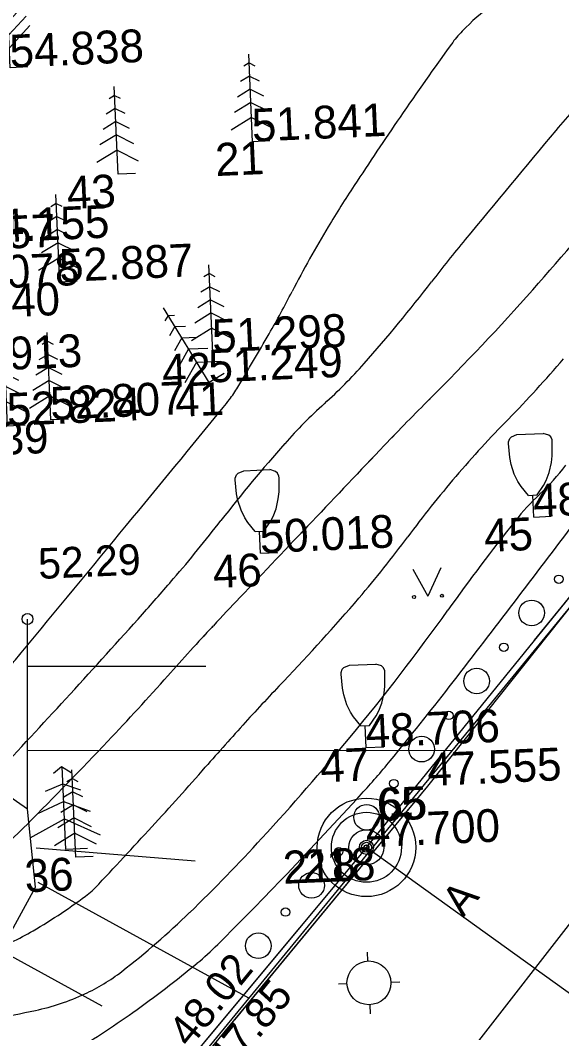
# Model space of a CAD drawing. Extents: x 642106 to 642351, y 6456946 to 6457148.
# Drawn here: x 642131.41 to 642143.8, y 6456959.2 to 6456982.38 of the extents above; entities that cross this region are included whole.
import ezdxf

# ---------------------------------------------------------------- set-up
doc = ezdxf.new("R2010")
doc.units = 0
for name, color, linetype in [('Level 10', 7, 'Continuous'), ('Level 11', 7, 'Continuous'), ('Level 12', 7, 'Continuous'), ('Level 14', 7, 'Continuous'), ('Level 15', 7, 'Continuous'), ('Level 16', 7, 'Continuous'), ('Level 17', 7, 'Continuous'), ('Level 4', 7, 'Continuous'), ('Level 49', 7, 'Continuous'), ('Level 5', 7, 'Continuous'), ('Level 6', 7, 'Continuous'), ('Level 63', 7, 'Continuous'), ('Level 7', 7, 'Continuous'), ('Level 8', 7, 'Continuous'), ('Level 9', 7, 'Continuous'), ('PUUDPQQSAD', 7, 'Continuous')]:
    doc.layers.add(name, color=color, linetype=linetype)

# ---------------------------------------------------------------- blocks, each defined once
blk = doc.blocks.new('VBEK10')
at = {"layer": 'Level 4'}
for radius in [500, 71.4]:
    blk.add_circle((0, 0), radius, dxfattribs=at)
blk = doc.blocks.new('BH')
at = {"layer": 'Level 7'}
for centre, radius in [((0, 0), 293), ((990, 0), 95.9)]:
    blk.add_circle(centre, radius, dxfattribs=at)
blk = doc.blocks.new('KMURU2')
at = {"layer": 'Level 6'}
for p in [(-318, 628), (318, 628), (0, 0), (0, 0)]:
    blk.add_line(p, (0, 0), dxfattribs=at)
for centre in [(-318, -8), (318, -8)]:
    blk.add_circle(centre, 34.5, dxfattribs=at)
blk = doc.blocks.new('BD2')
at = {"layer": 'Level 7'}
for points in [[(-200, 1750), (-10, 1900), (200, 1750)], [(500, 0), (0, 0), (0, 1900)], [(-400, 1350), (0, 1500), (400, 1350)], [(-600, 850), (0, 1100), (600, 850)], [(-800, 300), (0, 700), (800, 300)]]:
    blk.add_lwpolyline(points, dxfattribs=at)
blk = doc.blocks.new('KP3')
at = {"layer": 'Level 14'}
for p, q in [((-2, 501), (-2, 702)), ((-501, -1), (-697, -1)), ((497, -4), (705, -4)), ((1, -500), (1, -705))]:
    blk.add_line(p, q, dxfattribs=at)
blk.add_circle((0, 0), 500, dxfattribs=at)
blk = doc.blocks.new('BH0')
at = {"layer": 'Level 7'}
for centre, radius in [((0, 0), 293), ((990, 0), 95.9)]:
    blk.add_circle(centre, radius, dxfattribs=at)
blk = doc.blocks.new('KMURU4')
at = {"layer": 'Level 6'}
for p in [(-318, 628), (318, 628), (0, 0), (0, 0)]:
    blk.add_line(p, (0, 0), dxfattribs=at)
for centre in [(-318, -8), (318, -8)]:
    blk.add_circle(centre, 34.5, dxfattribs=at)
blk = doc.blocks.new('BD3')
at = {"layer": 'Level 7'}
for points in [[(-200, 1750), (-10, 1900), (200, 1750)], [(500, 0), (0, 0), (0, 1900)], [(-400, 1350), (0, 1500), (400, 1350)], [(-600, 850), (0, 1100), (600, 850)], [(-800, 300), (0, 700), (800, 300)]]:
    blk.add_lwpolyline(points, dxfattribs=at)
blk = doc.blocks.new('KKIT13')
at = {"layer": 'PUUDPQQSAD'}
for p, q in [((-300, 1900), (300, 1900)), ((-100, 500), (100, 500)), ((0, 0), (0, 500)), ((0, 0), (400, 0))]:
    blk.add_line(p, q, dxfattribs=at)
for points in [[(-100, 500), (-258.4, 712.96), (-322.92, 824.71), (-400, 1000), (-461.28, 1225.3), (-484.95, 1381.3), (-500, 1700), (-497.94, 1741.58), (-468.34, 1813.02), (-428.03, 1850.1), (-300, 1900)], [(100, 500), (258.4, 712.96), (322.92, 824.71), (400, 1000), (461.28, 1225.3), (484.95, 1381.3), (500, 1700), (497.94, 1741.58), (468.34, 1813.02), (428.03, 1850.1), (300, 1900)]]:
    blk.add_lwpolyline(points, dxfattribs=at)
blk = doc.blocks.new('KKUUS7')
at = {"layer": 'PUUDPQQSAD'}
for p, q in [((0, 0), (0, 2000)), ((0, 1800), (-125.94, 1730.03)), ((0, 1800), (125.94, 1730.03)), ((0, 1500), (-211.95, 1382.25)), ((0, 1500), (211.95, 1382.25)), ((0, 1200), (-297.95, 1034.47)), ((0, 1200), (297.95, 1034.47)), ((0, 900), (-383.96, 686.69)), ((0, 900), (383.96, 686.69)), ((0, 550), (-475.29, 285.95)), ((0, 550), (475.29, 285.95)), ((400, 0), (0, 0))]:
    blk.add_line(p, q, dxfattribs=at)
blk = doc.blocks.new('KMAND7')
at = {"layer": 'Level 11'}
for p, q in [((0, 0), (0, 2000)), ((0, 1600), (-181.08, 1781.08)), ((0, 1600), (181.08, 1781.08)), ((0, 1350), (-248.65, 1598.65)), ((0, 1350), (248.65, 1598.65)), ((0, 750), (-410.81, 1160.81)), ((0, 1050), (-329.73, 1379.73)), ((0, 1050), (329.73, 1379.73)), ((0, 750), (410.81, 1160.81)), ((0, 450), (-491.89, 941.89)), ((0, 450), (491.89, 941.89)), ((400, 0), (0, 0))]:
    blk.add_line(p, q, dxfattribs=at)
blk = doc.blocks.new('VBEK11')
at = {"layer": 'Level 6'}
for radius in [500, 71.4]:
    blk.add_circle((0, 0), radius, dxfattribs=at)
blk = doc.blocks.new('VBEK12')
at = {"layer": 'Level 15'}
for radius in [500, 71.4]:
    blk.add_circle((0, 0), radius, dxfattribs=at)
blk = doc.blocks.new('VBEK28')
at = {"layer": 'Level 12'}
for radius in [500, 71.4]:
    blk.add_circle((0, 0), radius, dxfattribs=at)

msp = doc.modelspace()

# ---------------------------------------------------------------- linework, layer by layer
at = {"layer": 'Level 10'}
for p, q in [((642131.576, 6456964.32), (642131.578, 6456968.672)), ((642135.66, 6456967.584), (642131.578, 6456967.586)), ((642141.286, 6456965.656), (642131.577, 6456965.661)), ((642135.414, 6456963.13), (642131.773, 6456963.426)), ((642136.64, 6456959.994), (642131.826, 6456962.645)), ((642133.288, 6456959.81), (642130.968, 6456961.087))]:
    msp.add_line(p, q, dxfattribs=at)
at = {"layer": 'Level 16'}
for centre, radius, start, end in [((642145.428, 6456978.364), 5.424, 126.4022, 136.0824), ((642143.499, 6456980.221), 2.746, 136.0824, 144.1028), ((642204.248, 6456936.251), 77.737, 144.10276, 145.60905), ((642160.166, 6456966.068), 21.503, 138.3981, 140.1184), ((642213.364, 6456930.011), 88.784, 145.60905, 146.82683), ((642561.675, 6456630.573), 544.73, 140.11839, 140.46018), ((642164.979, 6456961.641), 30.979, 146.8268, 148.8885), ((642067.423, 6457043.176), 101.079, 318.50576, 320.2981), ((642159.873, 6456964.722), 25.015, 148.8885, 152.7741), ((642168.825, 6456954.872), 35.318, 140.4602, 142.4636), ((642112.814, 6456997.908), 35.318, 318.5347, 322.4636), ((642115.386, 6456987.611), 25.015, 330.2468, 332.7741), ((642102.582, 6457012.076), 54.138, 314.8812, 318.5058), ((642085.411, 6457004.745), 59.541, 328.88859, 330.24678), ((642130.649, 6456982.148), 11.517, 312.0789, 318.5347), ((642124.007, 6456991.45), 26.003, 315.5732, 319.6865), ((642133.33, 6456975.826), 3.573, 323.3418, 328.8886), ((642132.216, 6456976.655), 4.961, 320.7212, 323.3418), ((642146.085, 6456965.051), 11.517, 132.0789, 138.485), ((642178.985, 6456935.356), 54.136, 134.8812, 136.4691), ((641229.083, 6457715.3), 1171.685, 320.550787, 320.721292), ((642161.147, 6456955.046), 26.003, 135.5732, 139.5032), ((642163.81, 6456949.362), 35.188, 138.485, 142.2073), ((644817.757, 6454428.548), 3693.806, 136.469093, 136.543482), ((642139.376, 6456975.688), 5.713, 313.2583, 322.2342), ((642160.779, 6456955.36), 25.519, 139.5032, 143.4684), ((642147.207, 6456967.366), 5.713, 133.2584, 141.5637), ((641021.962, 6457885.729), 1439.911, 320.400249, 320.550788), ((642108.196, 6456992.488), 35.188, 319.4157, 322.2073), ((642181.743, 6456939.958), 49.804, 141.5637, 144.5099), ((641864.065, 6457181.754), 350.549, 322.24603, 322.99703), ((642119.768, 6456985.741), 25.519, 319.4498, 323.4684), ((642098.115, 6457001.124), 48.462, 318.1414, 319.4157), ((642227.943, 6456882.457), 126.061, 136.54348, 136.94615), ((642104.257, 6456999.013), 45.933, 316.2518, 319.4498), ((641944.816, 6457138.472), 254.29, 317.58512, 318.14141), ((642100.641, 6456997.786), 49.804, 320.295, 324.5099), ((642177.591, 6456929.499), 57.154, 136.9462, 138.4989), ((642117.567, 6456979.374), 18.001, 319.0538, 320.4003), ((642091.981, 6457005.244), 57.154, 316.4618, 318.4989), ((642170.62, 6456935.488), 45.933, 136.2518, 137.8646), ((642079.625, 6457014.826), 77.911, 320.65299, 322.24603), ((641994.446, 6457093.13), 187.066, 316.8598, 317.58512), ((642206.493, 6456903.034), 94.308, 137.86463, 138.69769), ((642089.034, 6457007.423), 64.89, 317.58515, 320.29498), ((642039.11, 6457055.484), 130.089, 315.29435, 316.46179), ((642064.798, 6457027.526), 94.307, 317.58519, 318.69769), ((642125.336, 6456977.349), 18.801, 317.5852, 320.653), ((642053.184, 6457043.267), 116.531, 316.35314, 317.58524), ((642123.242, 6456972.212), 11.714, 311.4033, 315.2944), ((642048.556, 6457042.365), 116.307, 316.64589, 317.58519), ((642108.288, 6456989.833), 38.811, 314.081, 317.5851), ((642075, 6457022.458), 86.382, 314.85845, 316.35314), ((642132.246, 6456963.35), 1.21, 307.4257, 316.6459), ((642125.696, 6456971.909), 11.987, 300.082, 307.4257), ((642122.251, 6456975.415), 18.739, 307.7979, 314.081), ((642128.592, 6456966.911), 6.211, 289.873, 300.082), ((642130.977, 6456966.203), 7.022, 309.6144, 314.8584), ((642119.513, 6456980.055), 25.003, 305.3805, 309.6144), ((642131.048, 6456964.073), 4.386, 294.7896, 307.7979), ((642130.602, 6456965.038), 5.449, 282.2816, 294.7896), ((642128.531, 6456974.551), 15.184, 274.7984, 282.2816), ((642121.153, 6456977.745), 22.17, 300.884, 305.3805)]:
    msp.add_arc(centre, radius, start, end, dxfattribs=at)
at = {"layer": 'Level 17'}
for p, q in [((642139.736, 6456972.642), (642139.736, 6456972.642)), ((642139.736, 6456972.642), (642139.736, 6456972.642)), ((642136.435, 6456969.163), (642136.435, 6456969.163)), ((642136.435, 6456969.163), (642136.435, 6456969.163))]:
    msp.add_line(p, q, dxfattribs=at)
for centre, radius, start, end in [((642067.423, 6457043.176), 101.079, 318.50576, 320.2981), ((642067.423, 6457043.176), 101.079, 318.50576, 320.2981), ((642102.582, 6457012.076), 54.138, 314.8812, 318.5058), ((642102.582, 6457012.076), 54.138, 314.8812, 318.5058), ((642124.007, 6456991.45), 26.003, 315.5732, 319.6865), ((642124.007, 6456991.45), 26.003, 315.5732, 319.6865), ((642178.987, 6456935.354), 54.138, 134.8812, 136.4691), ((642178.987, 6456935.354), 54.138, 134.8812, 136.4691), ((642161.147, 6456955.046), 26.003, 135.5732, 139.5032), ((642161.147, 6456955.046), 26.003, 135.5732, 139.5032), ((644817.734, 6454428.57), 3693.775, 136.469092, 136.543481), ((644817.734, 6454428.57), 3693.775, 136.469092, 136.543481), ((642139.376, 6456975.688), 5.713, 313.2583, 322.2342), ((642139.376, 6456975.688), 5.713, 313.2583, 322.2342), ((642160.779, 6456955.36), 25.519, 139.5032, 143.4684), ((642160.779, 6456955.36), 25.519, 139.5032, 143.4684), ((642147.207, 6456967.366), 5.713, 133.2584, 141.5637), ((642147.207, 6456967.366), 5.713, 133.2584, 141.5637), ((642181.743, 6456939.958), 49.804, 141.5637, 144.5099), ((642181.743, 6456939.958), 49.804, 141.5637, 144.5099), ((641864.065, 6457181.754), 350.549, 322.24603, 322.99703), ((641864.065, 6457181.754), 350.549, 322.24603, 322.99703), ((642119.768, 6456985.741), 25.519, 319.4498, 323.4684), ((642119.768, 6456985.741), 25.519, 319.4498, 323.4684), ((642227.943, 6456882.457), 126.061, 136.54348, 136.94615), ((642227.943, 6456882.457), 126.061, 136.54348, 136.94615), ((642104.257, 6456999.013), 45.933, 316.2518, 319.4498), ((642104.257, 6456999.013), 45.933, 316.2518, 319.4498), ((642100.641, 6456997.786), 49.804, 320.295, 324.5099), ((642100.641, 6456997.786), 49.804, 320.295, 324.5099), ((642177.591, 6456929.499), 57.154, 136.9462, 137.3739), ((642177.591, 6456929.499), 57.154, 136.9462, 137.3739), ((642170.62, 6456935.488), 45.933, 136.2518, 137.8646), ((642170.62, 6456935.488), 45.933, 136.2518, 137.8646), ((642079.625, 6457014.826), 77.911, 320.65299, 322.24603), ((642079.625, 6457014.826), 77.911, 320.65299, 322.24603), ((642206.493, 6456903.034), 94.308, 137.86463, 138.69769), ((642206.493, 6456903.034), 94.308, 137.86463, 138.69769), ((642089.034, 6457007.423), 64.89, 317.58515, 320.29498), ((642089.034, 6457007.423), 64.89, 317.58515, 320.29498), ((642064.798, 6457027.526), 94.307, 317.58519, 318.69769), ((642064.798, 6457027.526), 94.307, 317.58519, 318.69769), ((642125.336, 6456977.349), 18.801, 317.5852, 320.653), ((642125.336, 6456977.349), 18.801, 317.5852, 320.653), ((642053.184, 6457043.267), 116.531, 316.35314, 317.58524), ((642053.184, 6457043.267), 116.531, 316.35314, 317.58524), ((642048.556, 6457042.365), 116.307, 316.64589, 317.58519), ((642048.556, 6457042.365), 116.307, 316.64589, 317.58519), ((642108.288, 6456989.833), 38.811, 314.081, 317.5851), ((642108.288, 6456989.833), 38.811, 314.081, 317.5851), ((642075, 6457022.458), 86.382, 314.85845, 316.35314), ((642075, 6457022.458), 86.382, 314.85845, 316.35314), ((642132.246, 6456963.35), 1.21, 307.4257, 316.6459), ((642132.246, 6456963.35), 1.21, 307.4257, 316.6459), ((642125.696, 6456971.909), 11.987, 300.082, 307.4257), ((642125.696, 6456971.909), 11.987, 300.082, 307.4257), ((642122.251, 6456975.415), 18.739, 307.7979, 314.081), ((642122.251, 6456975.415), 18.739, 307.7979, 314.081), ((642128.592, 6456966.911), 6.211, 289.873, 300.082), ((642128.592, 6456966.911), 6.211, 289.873, 300.082), ((642130.977, 6456966.203), 7.022, 309.6144, 314.8584), ((642130.977, 6456966.203), 7.022, 309.6144, 314.8584), ((642119.513, 6456980.055), 25.003, 305.3805, 309.6144), ((642119.513, 6456980.055), 25.003, 305.3805, 309.6144), ((642131.048, 6456964.073), 4.386, 294.7896, 307.7979), ((642131.048, 6456964.073), 4.386, 294.7896, 307.7979), ((642130.602, 6456965.038), 5.449, 282.2816, 294.7896), ((642130.602, 6456965.038), 5.449, 282.2816, 294.7896), ((642128.531, 6456974.551), 15.184, 274.7984, 282.2816), ((642128.531, 6456974.551), 15.184, 274.7984, 282.2816), ((642121.153, 6456977.745), 22.17, 300.884, 305.3805), ((642121.153, 6456977.745), 22.17, 300.884, 305.3805)]:
    msp.add_arc(centre, radius, start, end, dxfattribs=at)
at = {"layer": 'Level 4'}
for p, q in [((642143.176, 6456968.188), (642151.724, 6456978.729)), ((642140.736, 6456964.85), (642147.07, 6456972.825)), ((642140.736, 6456964.85), (642147.07, 6456972.825)), ((642134.674, 6456957.513), (642140.736, 6456964.85)), ((642136.317, 6456959.501), (642140.736, 6456964.85))]:
    msp.add_line(p, q, dxfattribs=at)
msp.add_circle((642131.578, 6456968.672), 0.125, dxfattribs=at)
at = {"layer": 'Level 49'}
msp.add_line((642139.33, 6456963.446), (642139.33, 6456963.446), dxfattribs=at)
msp.add_line((642139.33, 6456963.446), (642139.33, 6456963.446), dxfattribs=at)
msp.add_line((642139.33, 6456963.446), (642139.33, 6456963.446), dxfattribs=at)
at = {"layer": 'Level 5'}
for p, q in [((642139.33, 6456963.446), (642151.724, 6456978.729)), ((642139.33, 6456963.446), (642151.724, 6456978.729)), ((642138.99, 6456955.279), (642145.809, 6456964.054)), ((642138.99, 6456955.279), (642145.809, 6456964.054)), ((642139.33, 6456963.446), (642134.797, 6456958.001)), ((642139.33, 6456963.446), (642134.797, 6456958.001))]:
    msp.add_line(p, q, dxfattribs=at)
for points in [[(642146.942, 6456972.548), (642135.066, 6456958.075), (642133.369, 6456956.549), (642130.874, 6456955.071), (642129.631, 6456955.105), (642128.196, 6456956.158), (642122.649, 6456961.51)], [(642146.942, 6456972.548), (642135.066, 6456958.075), (642133.369, 6456956.549), (642130.874, 6456955.071), (642129.631, 6456955.105), (642128.196, 6456956.158), (642122.649, 6456961.51)], [(642126.172, 6456964.019), (642126.821, 6456963.344), (642129.05, 6456959.649), (642130.603, 6456960.425), (642131.765, 6456962.535), (642131.576, 6456964.32), (642128.495, 6456966.467)], [(642126.172, 6456964.019), (642126.821, 6456963.344), (642129.05, 6456959.649), (642130.603, 6456960.425), (642131.765, 6456962.535), (642131.576, 6456964.32), (642128.495, 6456966.467)]]:
    msp.add_lwpolyline(points, dxfattribs=at)
at = {"layer": 'Level 6'}
for p, q in [((642139.33, 6456963.446), (642151.724, 6456978.729)), ((642140.736, 6456964.85), (642150.554, 6456977.212)), ((642135.782, 6456958.853), (642140.736, 6456964.85)), ((642139.33, 6456963.446), (642136.304, 6456959.81)), ((642139.33, 6456963.447), (642146.669, 6456958.163))]:
    msp.add_line(p, q, dxfattribs=at)
at = {"layer": 'Level 7'}
for p, q in [((642140.736, 6456964.85), (642147.07, 6456972.825)), ((642140.736, 6456964.85), (642147.07, 6456972.825)), ((642134.674, 6456957.513), (642140.736, 6456964.85)), ((642134.674, 6456957.513), (642140.736, 6456964.85))]:
    msp.add_line(p, q, dxfattribs=at)
at = {"layer": 'Level 8'}
for p, q in [((642139.33, 6456963.446), (642151.724, 6456978.729)), ((642143.395, 6456968.198), (642147.07, 6456972.825)), ((642131.576, 6456964.32), (642131.578, 6456968.672)), ((642135.66, 6456967.584), (642131.578, 6456967.586)), ((642141.286, 6456965.656), (642131.577, 6456965.661)), ((642135.414, 6456963.13), (642131.773, 6456963.426)), ((642139.33, 6456963.446), (642134.797, 6456958.001)), ((642136.64, 6456959.994), (642131.826, 6456962.645)), ((642133.288, 6456959.81), (642130.968, 6456961.087))]:
    msp.add_line(p, q, dxfattribs=at)
at = {"layer": 'Level 9'}
for q in [(642151.724, 6456978.729), (642135.616, 6456958.984)]:
    msp.add_line((642139.33, 6456963.446), q, dxfattribs=at)
msp.add_circle((642131.578, 6456968.672), 0.125, dxfattribs=at)

# ---------------------------------------------------------------- block references
at = {"layer": 'Level 12', "rotation": 2.5010034856590875}
for xscale, yscale in [(0.0016025678570327389, 0.0016025678570327385), (0.00010016049106454618, 0.00010016049106454615)]:
    msp.add_blockref('VBEK28', (642139.33, 6456963.447), dxfattribs=dict(at, xscale=xscale, yscale=yscale))
at = {"layer": 'Level 14'}
for name, p, xscale, yscale, rotation in [('KMAND7', (642131.184, 6456981.29), 0.0010016049106454617, 0.0010016049106454613, 2.501003485659088), ('KKUUS7', (642136.724, 6456979.596), 0.0010016049106454617, 0.0010016049106454613, 2.501003485659088), ('KKUUS7', (642133.65, 6456978.854), 0.0010016049106454617, 0.0010016049106454613, 2.501003485659088), ('KKUUS7', (642132.316, 6456976.383), 0.0010016049106454617, 0.0010016049106454613, 2.501003485659088), ('KKUUS7', (642135.816, 6456974.775), 0.0010016049106454617, 0.0010016049106454613, 2.501003485659088), ('KKUUS7', (642135.732, 6456974.082), 0.001001606962396983, 0.0010016069623969832, 31.387553030807265), ('KKUUS7', (642132.114, 6456973.228), 0.0010016049106454617, 0.0010016049106454613, 2.501003485659088), ('KKUUS7', (642131.122, 6456973.089), 0.0010016049106454617, 0.0010016049106454613, 2.501003485659088), ('KKIT13', (642143.155, 6456971.006), 0.0010016049106454617, 0.0010016049106454613, 2.501003485659088), ('KKIT13', (642136.906, 6456970.178), 0.0010016049106454617, 0.0010016049106454613, 2.501003485659088), ('KKIT13', (642139.325, 6456965.728), 0.0010016049106454617, 0.0010016049106454613, 2.501003485659088), ('KKUUS7', (642132.683, 6456963.219), 0.0010016049106454617, 0.0010016049106454613, 2.501003485659088), ('KP3', (642139.386, 6456960.345), 0.0010016049106454617, 0.0010016049106454613, 2.501003485659088)]:
    msp.add_blockref(name, p, dxfattribs=dict(at, xscale=xscale, yscale=yscale, rotation=rotation))
at = {"layer": 'Level 15', "xscale": 0.00010016049106454618, "yscale": 0.00010016049106454615, "rotation": 2.5010034856590875}
msp.add_blockref('VBEK12', (642139.33, 6456963.447), dxfattribs=at)
at = {"layer": 'Level 4', "xscale": 0.002253611048952289, "yscale": 0.002253611048952289, "rotation": 2.5010034856590875}
msp.add_blockref('VBEK10', (642139.33, 6456963.446), dxfattribs=at)
at = {"layer": 'Level 6'}
for name, p, xscale, yscale, rotation in [('KMURU2', (642140.737, 6456969.198), 0.0010016049106454617, 0.0010016049106454613, 2.501003485659088), ('KMURU4', (642140.737, 6456969.198), 0.0010016049106454617, 0.0010016049106454613, 2.501003485659088), ('VBEK11', (642139.33, 6456963.446), 0.0008012839285163694, 0.0008012839285163692, 2.5010034856590875)]:
    msp.add_blockref(name, p, dxfattribs=dict(at, xscale=xscale, yscale=yscale, rotation=rotation))
at = {"layer": 'Level 7'}
for name, p, xscale, yscale, rotation in [('BH', (642143.108, 6456968.811), 0.0010016049106454615, 0.0010016049106454617, 51.090335517790685), ('BH0', (642143.108, 6456968.811), 0.0010016049106454615, 0.0010016049106454617, 51.090335517790685), ('BH', (642141.85, 6456967.253), 0.0010016049106454615, 0.0010016049106454617, 51.090335517790685), ('BH0', (642141.85, 6456967.253), 0.0010016049106454615, 0.0010016049106454617, 51.090335517790685), ('BH', (642140.592, 6456965.694), 0.0010016049106454615, 0.0010016049106454617, 51.090335517790685), ('BH0', (642140.592, 6456965.694), 0.0010016049106454615, 0.0010016049106454617, 51.090335517790685), ('BD2', (642132.452, 6456963.398), 0.0010016049106454617, 0.0010016049106454613, 2.501003485659088), ('BD3', (642132.452, 6456963.398), 0.0010016049106454617, 0.0010016049106454613, 2.501003485659088), ('BH', (642139.334, 6456964.135), 0.0010016049106454615, 0.0010016049106454617, 51.090335517790685), ('BH0', (642139.334, 6456964.135), 0.0010016049106454615, 0.0010016049106454617, 51.090335517790685), ('BH', (642138.075, 6456962.576), 0.0010016049106454615, 0.0010016049106454617, 51.090335517790685), ('BH0', (642138.075, 6456962.576), 0.0010016049106454615, 0.0010016049106454617, 51.090335517790685), ('BH', (642136.856, 6456961.194), 0.0010016049106454615, 0.0010016049106454617, 51.090335517790685), ('BH0', (642136.856, 6456961.194), 0.0010016049106454615, 0.0010016049106454617, 51.090335517790685)]:
    msp.add_blockref(name, p, dxfattribs=dict(at, xscale=xscale, yscale=yscale, rotation=rotation))

# ---------------------------------------------------------------- texts
at = {"layer": 'Level 4'}
for s, height, rotation, p in [('45', 0.7512, 2.501, (642142.036, 6456970.206)), ('45', 0.7512, 2.501, (642142.036, 6456970.206)), ('52.29', 0.7011, 2.501, (642131.837, 6456969.588)), ('47', 0.7512, 2.501, (642138.289, 6456964.931)), ('47', 0.7512, 2.501, (642138.289, 6456964.931)), ('65', 0.7512, 2.501, (642139.617, 6456964.05)), ('65', 0.7512, 2.501, (642139.617, 6456964.05)), ('218', 0.7512, 2.501, (642137.873, 6456962.631)), ('218', 0.7512, 2.501, (642137.873, 6456962.63)), ('218', 0.7512, 2.501, (642137.873, 6456962.63)), ('218', 0.7512, 2.501, (642137.873, 6456962.63)), ('218', 0.7512, 2.501, (642137.873, 6456962.63)), ('36', 0.7512, 2.501, (642131.528, 6456962.417)), ('36', 0.7512, 2.501, (642131.528, 6456962.417)), ('48.02', 0.7011, 50.8405, (642135.29, 6456958.832)), ('47.85', 0.7011, 50.8405, (642136.195, 6456958.23))]:
    msp.add_text(s, height=height, rotation=rotation, dxfattribs=at).set_placement(p)
at = {"layer": 'Level 5'}
for s, height, rotation, p in [('21', 0.7512, 2.501, (642135.888, 6456978.808)), ('43', 0.7512, 2.501, (642132.495, 6456978.052)), ('40', 0.7512, 2.501, (642131.22, 6456975.583)), ('42', 0.7512, 2.501, (642134.673, 6456973.974)), ('41', 0.7512, 2.501, (642134.967, 6456973.297)), ('39', 0.7512, 2.501, (642130.959, 6456972.426)), ('45', 0.7512, 2.501, (642142.036, 6456970.206)), ('46', 0.7512, 2.501, (642135.834, 6456969.379)), ('47', 0.7512, 2.501, (642138.289, 6456964.931)), ('65', 0.7512, 2.501, (642139.585, 6456964.048)), ('65', 0.7512, 2.501, (642139.617, 6456964.05)), ('65', 0.7512, 2.501, (642139.617, 6456964.05)), ('218', 0.7512, 2.501, (642137.436, 6456962.611)), ('218', 0.7512, 2.501, (642137.436, 6456962.611)), ('218', 0.7512, 2.501, (642137.873, 6456962.631)), ('218', 0.7512, 2.501, (642137.873, 6456962.631)), ('218', 0.7512, 2.501, (642137.873, 6456962.63)), ('218', 0.7512, 2.501, (642137.873, 6456962.63)), ('218', 0.7512, 2.501, (642137.873, 6456962.63)), ('218', 0.7512, 2.501, (642137.873, 6456962.63)), ('36', 0.7512, 2.501, (642131.528, 6456962.417)), ('A', 0.701, 50.6736, (642141.542, 6456961.825)), ('A', 0.701, 50.6736, (642141.542, 6456961.825))]:
    msp.add_text(s, height=height, rotation=rotation, dxfattribs=at).set_placement(p)
at = {"layer": 'Level 63'}
for s, p in [('54.838', (642131.184, 6456981.29)), ('51.841', (642136.724, 6456979.596)), ('54.155', (642130.395, 6456977.269)), ('54.157', (642129.166, 6456977.061)), ('54.078', (642129.704, 6456976.184)), ('52.887', (642132.316, 6456976.383)), ('51.298', (642135.816, 6456974.775)), ('53.913', (642129.771, 6456974.313)), ('51.249', (642135.732, 6456974.082)), ('52.807', (642132.114, 6456973.228)), ('52.824', (642131.122, 6456973.089)), ('48.783', (642143.155, 6456971.006)), ('48.783', (642143.155, 6456971.006)), ('48.783', (642143.155, 6456971.006)), ('50.018', (642136.906, 6456970.178)), ('48.706', (642139.325, 6456965.728)), ('48.706', (642139.325, 6456965.728)), ('48.706', (642139.325, 6456965.728)), ('48.706', (642139.325, 6456965.728)), ('48.706', (642139.325, 6456965.728)), ('47.555', (642140.736, 6456964.85)), ('47.555', (642140.736, 6456964.85)), ('47.555', (642140.736, 6456964.85)), ('47.555', (642140.736, 6456964.85)), ('47.555', (642140.736, 6456964.85)), ('47.700', (642139.33, 6456963.447)), ('47.700', (642139.33, 6456963.447)), ('47.700', (642139.33, 6456963.447)), ('47.700', (642139.33, 6456963.446)), ('47.700', (642139.33, 6456963.446)), ('47.700', (642139.33, 6456963.446)), ('47.700', (642139.33, 6456963.446)), ('47.700', (642139.33, 6456963.446)), ('47.700', (642139.33, 6456963.446)), ('47.700', (642139.33, 6456963.446)), ('47.700', (642139.33, 6456963.446)), ('47.700', (642139.33, 6456963.446)), ('47.700', (642139.33, 6456963.446))]:
    msp.add_text(s, height=0.7512, rotation=2.501, dxfattribs=at).set_placement(p)
at = {"layer": 'Level 9'}
for s, rotation, p in [('52.29', 2.501, (642131.837, 6456969.588)), ('48.02', 50.8405, (642135.29, 6456958.832)), ('47.85', 50.8405, (642136.195, 6456958.23))]:
    msp.add_text(s, height=0.7011, rotation=rotation, dxfattribs=at).set_placement(p)

doc.saveas('drawing.dxf')
